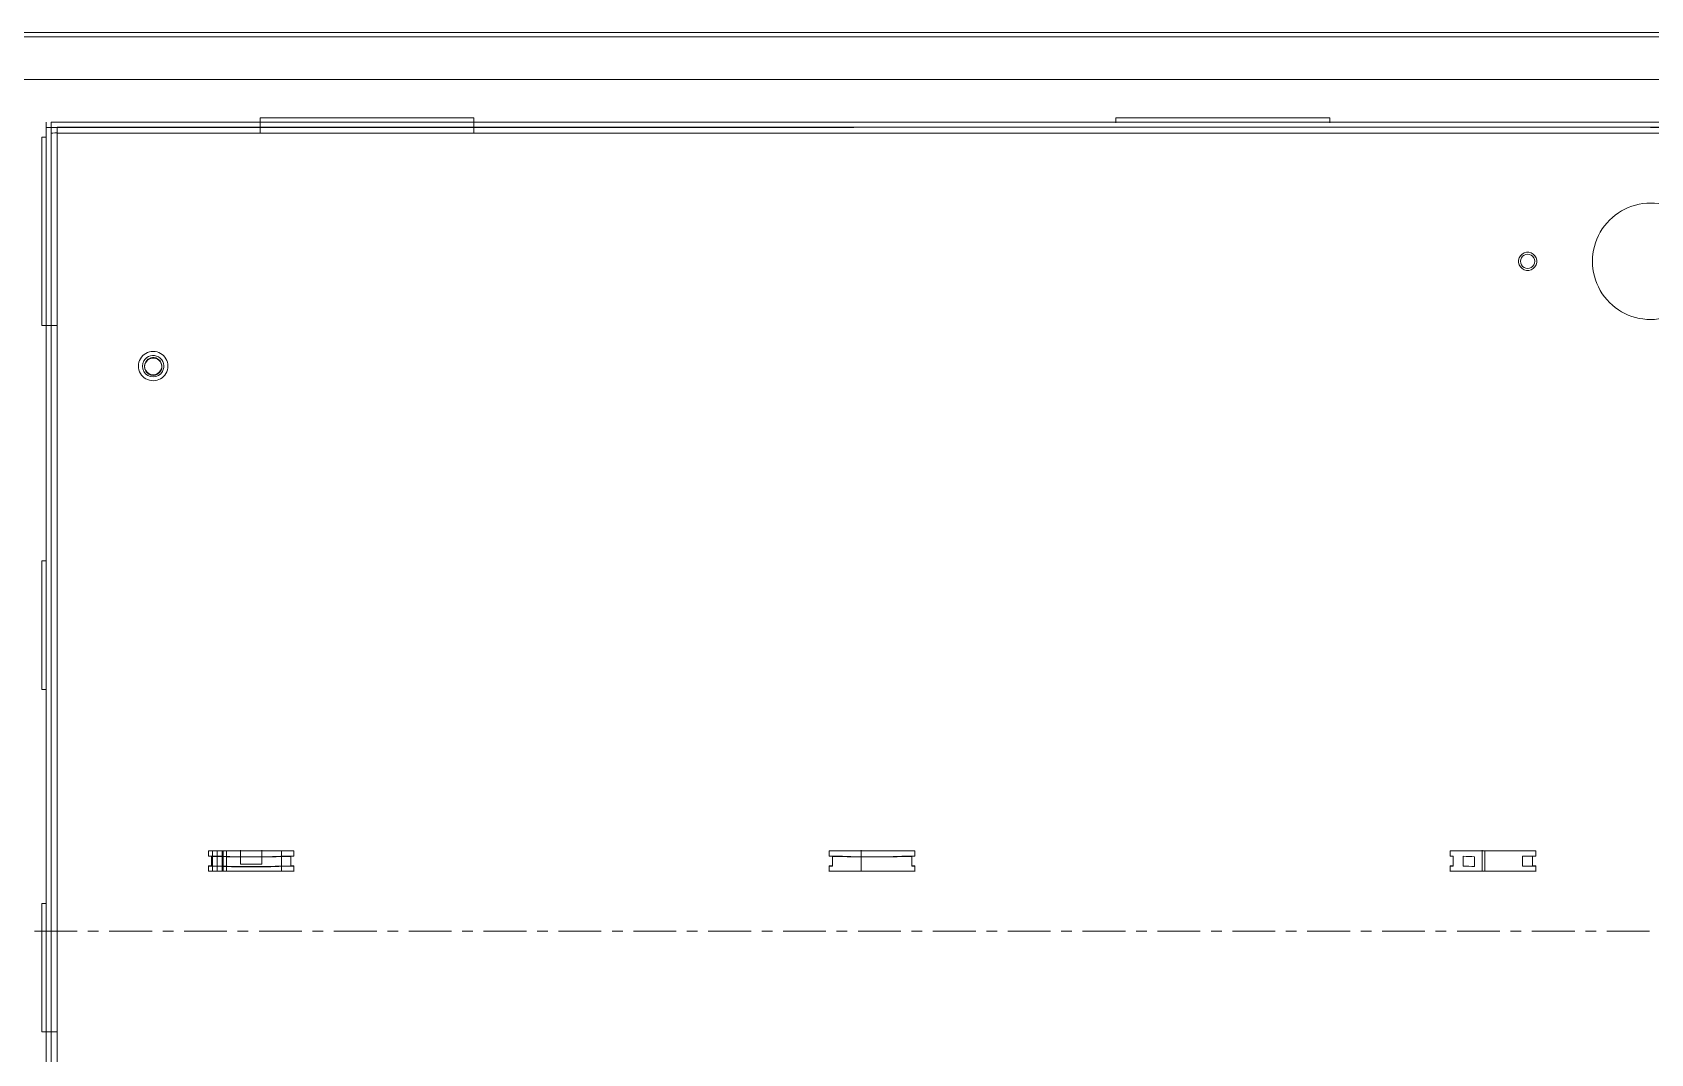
# Model space of a CAD drawing. Header units: inches. Extents: x 3268 to 7018, y 976 to 6708.
# Drawn here: x 5698.21 to 5717.12, y 3509.72 to 3521.65 of the extents above; entities that cross this region are included whole.
import ezdxf

# ---------------------------------------------------------------- set-up
doc = ezdxf.new("R2010")
doc.units = ezdxf.units.IN
doc.header["$MEASUREMENT"] = 0
doc.linetypes.add('Grid Line 1_2_', pattern=[0.875, 0.5, -0.125, 0.125, -0.125])
for name, color, linetype, lineweight in [('G-IMPT', 8, 'Continuous', 9), ('I-WALL', 2, 'Continuous', 9), ('Q-CASE', 31, 'Continuous', 9), ('Q-SPCQ', 91, 'Continuous', 9), ('S-GRID', 1, 'Continuous', 9)]:
    doc.layers.add(name, color=color, linetype=linetype, lineweight=lineweight)

# ---------------------------------------------------------------- blocks, each defined once
blk = doc.blocks.new('Add On Locker for Revit - LKR-2_10_dwg_LKR-2_10-9310973-Overall Retail Plan Opt 2')
at = {"layer": 'G-IMPT', "color": 133}
for p, q in [((-1.969, 15.365), (-1.969, 15.427)), ((-1.969, 15.427), (-1.969, 15.365)), ((-1.969, 15.365), (-1.969, -6.76)), ((35.472, 15.427), (-1.91, 15.427)), ((-1.91, 15.389), (-1.91, 15.365)), ((-1.91, 15.368), (7.47, 15.368)), ((-1.91, -6.76), (-1.91, 15.365)), ((35.405, 15.369), (-1.841, 15.369)), ((-1.841, 15.364), (-1.841, 15.302)), ((0.531, 15.478), (3.031, 15.478)), ((0.531, 15.302), (0.531, 15.478)), ((3.031, 15.478), (3.031, 15.302)), ((10.531, 15.478), (13.031, 15.478)), ((10.531, 15.478), (10.531, 15.422)), ((13.031, 15.422), (13.031, 15.478)), ((16.782, 15.368), (35.472, 15.368)), ((-2.02, 15.254), (-2.02, 13.055)), ((-2.02, 13.055), (-2.02, 15.254)), ((-2.02, 15.254), (-1.967, 15.254)), ((-1.967, 15.254), (-2.02, 15.254)), ((-1.91, 15.3), (-1.91, -6.754)), ((-1.91, -6.754), (-1.91, 15.3)), ((-1.841, -6.751), (-1.841, 15.302)), ((-1.841, 15.302), (35.405, 15.302)), ((16.102, 13.803), (16.102, 13.802)), ((-1.841, 13.055), (-2.02, 13.055)), ((-2.021, 8.802), (-2.021, 10.302)), ((-2.021, 10.302), (-2.021, 8.802)), ((-1.965, 10.302), (-2.021, 10.302)), ((-2.021, 10.302), (-1.965, 10.302)), ((-2.021, 8.802), (-1.965, 8.802)), ((-1.965, 8.802), (-2.021, 8.802)), ((0.927, 6.916), (-0.073, 6.916)), ((-0.073, 6.914), (0.927, 6.914)), ((-0.073, 6.854), (-0.037, 6.854)), ((-0.037, 6.852), (-0.073, 6.852)), ((-0.024, 6.677), (-0.024, 6.914)), ((0.031, 6.677), (0.031, 6.914)), ((0.031, 6.914), (0.031, 6.677)), ((0.031, 6.677), (0.031, 6.914)), ((0.09, 6.914), (0.09, 6.677)), ((0.09, 6.677), (0.09, 6.914)), ((0.1, 6.914), (0.1, 6.677)), ((0.14, 6.914), (0.14, 6.677)), ((0.14, 6.677), (0.14, 6.914)), ((0.781, 6.914), (0.781, 6.677)), ((0.89, 6.854), (0.927, 6.854)), ((0.927, 6.852), (0.89, 6.852)), ((7.183, 6.854), (7.219, 6.854)), ((7.219, 6.852), (7.183, 6.852)), ((8.146, 6.854), (8.183, 6.854)), ((8.183, 6.852), (8.146, 6.852)), ((14.844, 6.677), (14.844, 6.914)), ((15.402, 6.739), (15.402, 6.854)), ((15.439, 6.854), (15.439, 6.916)), ((-0.073, 6.737), (-0.073, 6.739)), ((-0.073, 6.739), (-0.073, 6.677)), ((-0.037, 6.739), (-0.073, 6.739)), ((-0.073, 6.737), (-0.037, 6.737)), ((-0.073, 6.677), (0.927, 6.677)), ((0.927, 6.739), (0.89, 6.739)), ((0.89, 6.737), (0.927, 6.737)), ((7.183, 6.677), (8.183, 6.677)), ((7.556, 6.682), (7.556, 6.759)), ((7.556, 6.743), (7.556, 6.729)), ((14.439, 6.677), (15.439, 6.677)), ((14.812, 6.682), (14.812, 6.759)), ((14.812, 6.743), (14.812, 6.729)), ((-2.021, 4.802), (-2.021, 6.302)), ((-2.021, 6.302), (-2.021, 4.802)), ((-1.965, 6.302), (-2.021, 6.302)), ((-2.021, 6.302), (-1.965, 6.302)), ((-1.841, 4.802), (-2.021, 4.802))]:
    blk.add_line(p, q, dxfattribs=at)
at = {"layer": 'G-IMPT', "color": 133, "flags": 128}
for points in [[(-1.91, 15.365), (-1.925, 15.365), (-1.94, 15.365), (-1.955, 15.365), (-1.969, 15.365)], [(-1.91, 15.427), (-1.91, 15.413), (-1.91, 15.398), (-1.91, 15.383), (-1.91, 15.368)], [(-1.91, 15.3), (-1.91, 15.317), (-1.91, 15.334), (-1.91, 15.351), (-1.91, 15.369)], [(35.405, 15.369), (26.093, 15.369), (16.782, 15.369), (7.47, 15.369), (-1.841, 15.369)], [(-0.073, 6.854), (-0.073, 6.869), (-0.073, 6.885), (-0.073, 6.9), (-0.073, 6.916)], [(-0.073, 6.914), (-0.073, 6.898), (-0.073, 6.883), (-0.073, 6.867), (-0.073, 6.852)], [(-0.073, 6.852), (-0.073, 6.852), (-0.073, 6.853), (-0.073, 6.853), (-0.073, 6.854)], [(-0.037, 6.739), (-0.037, 6.768), (-0.037, 6.796), (-0.037, 6.825), (-0.037, 6.854)], [(-0.037, 6.852), (-0.037, 6.823), (-0.037, 6.794), (-0.037, 6.766), (-0.037, 6.737)], [(0.168, 6.846), (0.135, 6.847), (0.102, 6.848), (0.069, 6.849), (0.036, 6.851)], [(0.08, 6.852), (0.113, 6.851), (0.146, 6.85), (0.179, 6.848), (0.212, 6.847)], [(0.299, 6.846), (0.363, 6.846), (0.427, 6.846), (0.491, 6.846), (0.554, 6.846)], [(0.554, 6.844), (0.491, 6.844), (0.427, 6.844), (0.363, 6.844), (0.299, 6.844)], [(0.301, 6.922), (0.301, 6.867), (0.301, 6.813), (0.301, 6.759)], [(0.551, 6.759), (0.551, 6.813), (0.551, 6.867), (0.551, 6.922)], [(0.642, 6.847), (0.675, 6.848), (0.708, 6.85), (0.741, 6.851), (0.774, 6.852)], [(0.817, 6.851), (0.784, 6.849), (0.751, 6.848), (0.719, 6.847), (0.686, 6.846)], [(0.89, 6.854), (0.89, 6.825), (0.89, 6.796), (0.89, 6.768), (0.89, 6.739)], [(0.89, 6.737), (0.89, 6.766), (0.89, 6.794), (0.89, 6.823), (0.89, 6.852)], [(0.927, 6.916), (0.927, 6.9), (0.927, 6.885), (0.927, 6.869), (0.927, 6.854)], [(0.927, 6.852), (0.927, 6.867), (0.927, 6.883), (0.927, 6.898), (0.927, 6.914)], [(7.183, 6.854), (7.183, 6.869), (7.183, 6.885), (7.183, 6.9), (7.183, 6.916)], [(7.183, 6.916), (7.433, 6.916), (7.683, 6.916), (7.933, 6.916), (8.183, 6.916)], [(8.183, 6.914), (7.933, 6.914), (7.683, 6.914), (7.433, 6.914), (7.183, 6.914)], [(7.183, 6.914), (7.183, 6.898), (7.183, 6.883), (7.183, 6.867), (7.183, 6.852)], [(7.219, 6.739), (7.219, 6.768), (7.219, 6.796), (7.219, 6.825), (7.219, 6.854)], [(7.219, 6.852), (7.219, 6.823), (7.219, 6.794), (7.219, 6.766), (7.219, 6.737)], [(7.424, 6.846), (7.391, 6.847), (7.358, 6.848), (7.325, 6.849), (7.292, 6.851)], [(7.336, 6.852), (7.369, 6.851), (7.402, 6.85), (7.435, 6.848), (7.468, 6.847)], [(7.555, 6.846), (7.619, 6.846), (7.683, 6.846), (7.747, 6.846), (7.81, 6.846)], [(7.81, 6.844), (7.747, 6.844), (7.683, 6.844), (7.619, 6.844), (7.555, 6.844)], [(7.556, 6.759), (7.556, 6.813), (7.556, 6.867), (7.556, 6.922)], [(7.556, 6.906), (7.556, 6.851), (7.556, 6.797), (7.556, 6.743)], [(7.898, 6.847), (7.931, 6.848), (7.964, 6.85), (7.997, 6.851), (8.03, 6.852)], [(8.073, 6.851), (8.04, 6.849), (8.007, 6.848), (7.975, 6.847), (7.942, 6.846)], [(8.146, 6.854), (8.146, 6.825), (8.146, 6.796), (8.146, 6.768), (8.146, 6.739)], [(8.146, 6.737), (8.146, 6.766), (8.146, 6.794), (8.146, 6.823), (8.146, 6.852)], [(8.183, 6.916), (8.183, 6.9), (8.183, 6.885), (8.183, 6.869), (8.183, 6.854)], [(8.183, 6.852), (8.183, 6.867), (8.183, 6.883), (8.183, 6.898), (8.183, 6.914)], [(14.439, 6.854), (14.439, 6.869), (14.439, 6.885), (14.439, 6.9), (14.439, 6.916)], [(14.439, 6.916), (14.689, 6.916), (14.939, 6.916), (15.189, 6.916), (15.439, 6.916)], [(15.439, 6.914), (15.189, 6.914), (14.939, 6.914), (14.689, 6.914), (14.439, 6.914)], [(14.439, 6.914), (14.439, 6.898), (14.439, 6.883), (14.439, 6.867), (14.439, 6.852)], [(14.475, 6.854), (14.466, 6.854), (14.457, 6.854), (14.448, 6.854), (14.439, 6.854)], [(14.439, 6.852), (14.448, 6.852), (14.457, 6.852), (14.466, 6.852), (14.475, 6.852)], [(14.475, 6.739), (14.475, 6.768), (14.475, 6.796), (14.475, 6.825), (14.475, 6.854)], [(14.475, 6.852), (14.475, 6.823), (14.475, 6.794), (14.475, 6.766), (14.475, 6.737)], [(14.724, 6.847), (14.691, 6.848), (14.658, 6.85), (14.625, 6.851), (14.592, 6.852)], [(14.592, 6.852), (14.592, 6.823), (14.592, 6.795), (14.592, 6.766), (14.592, 6.737)], [(14.724, 6.732), (14.724, 6.761), (14.724, 6.79), (14.724, 6.818), (14.724, 6.847)], [(14.812, 6.759), (14.812, 6.813), (14.812, 6.867), (14.812, 6.922)], [(14.812, 6.906), (14.812, 6.851), (14.812, 6.797), (14.812, 6.743)], [(15.286, 6.852), (15.286, 6.823), (15.286, 6.795), (15.286, 6.766), (15.286, 6.737)], [(15.439, 6.854), (15.43, 6.854), (15.421, 6.854), (15.411, 6.854), (15.402, 6.854)], [(15.402, 6.852), (15.411, 6.852), (15.421, 6.852), (15.43, 6.852), (15.439, 6.852)], [(15.402, 6.737), (15.402, 6.766), (15.402, 6.794), (15.402, 6.823), (15.402, 6.852)], [(0.036, 6.736), (0.069, 6.735), (0.102, 6.733), (0.135, 6.732), (0.168, 6.731)], [(0.212, 6.732), (0.179, 6.733), (0.146, 6.735), (0.113, 6.736), (0.08, 6.737)], [(0.554, 6.731), (0.491, 6.731), (0.427, 6.731), (0.363, 6.731), (0.299, 6.731)], [(0.299, 6.729), (0.363, 6.729), (0.427, 6.729), (0.491, 6.729), (0.554, 6.729)], [(0.301, 6.759), (0.363, 6.759), (0.426, 6.759), (0.488, 6.759), (0.551, 6.759)], [(0.774, 6.737), (0.741, 6.736), (0.708, 6.735), (0.675, 6.733), (0.642, 6.732)], [(0.686, 6.731), (0.719, 6.732), (0.751, 6.733), (0.784, 6.735), (0.817, 6.736)], [(0.927, 6.739), (0.927, 6.723), (0.927, 6.708), (0.927, 6.693), (0.927, 6.677)], [(0.927, 6.675), (0.927, 6.69), (0.927, 6.706), (0.927, 6.721), (0.927, 6.737)], [(7.183, 6.677), (7.183, 6.693), (7.183, 6.708), (7.183, 6.723), (7.183, 6.739)], [(7.183, 6.739), (7.192, 6.739), (7.201, 6.739), (7.21, 6.739), (7.219, 6.739)], [(7.219, 6.737), (7.21, 6.737), (7.201, 6.737), (7.192, 6.737), (7.183, 6.737)], [(7.183, 6.737), (7.183, 6.721), (7.183, 6.706), (7.183, 6.69), (7.183, 6.675)], [(7.556, 6.729), (7.556, 6.718), (7.556, 6.706), (7.556, 6.694), (7.556, 6.682)], [(8.146, 6.739), (8.155, 6.739), (8.165, 6.739), (8.174, 6.739), (8.183, 6.739)], [(8.183, 6.737), (8.174, 6.737), (8.165, 6.737), (8.155, 6.737), (8.146, 6.737)], [(8.183, 6.739), (8.183, 6.723), (8.183, 6.708), (8.183, 6.693), (8.183, 6.677)], [(8.183, 6.675), (8.183, 6.69), (8.183, 6.706), (8.183, 6.721), (8.183, 6.737)], [(14.439, 6.677), (14.439, 6.693), (14.439, 6.708), (14.439, 6.723), (14.439, 6.739)], [(14.439, 6.739), (14.448, 6.739), (14.457, 6.739), (14.466, 6.739), (14.475, 6.739)], [(14.475, 6.737), (14.466, 6.737), (14.457, 6.737), (14.448, 6.737), (14.439, 6.737)], [(14.439, 6.737), (14.439, 6.721), (14.439, 6.706), (14.439, 6.69), (14.439, 6.675)], [(14.592, 6.737), (14.625, 6.736), (14.658, 6.735), (14.691, 6.733), (14.724, 6.732)], [(14.812, 6.729), (14.812, 6.718), (14.812, 6.706), (14.812, 6.694), (14.812, 6.682)], [(15.402, 6.739), (15.411, 6.739), (15.421, 6.739), (15.43, 6.739), (15.439, 6.739)], [(15.439, 6.737), (15.43, 6.737), (15.421, 6.737), (15.411, 6.737), (15.402, 6.737)], [(15.439, 6.739), (15.439, 6.723), (15.439, 6.708), (15.439, 6.693), (15.439, 6.677)], [(15.439, 6.675), (15.439, 6.69), (15.439, 6.706), (15.439, 6.721), (15.439, 6.737)]]:
    blk.add_lwpolyline(points, dxfattribs=at)
at = {"layer": 'G-IMPT', "color": 133}
for centre, major_axis, ratio, start_param, end_param in [((-1.841, 15.3), (-0.069, 0), 0.034899, 4.712389, 6.283185), ((16.782, 13.803), (0.68, 0), 0.999391, 1.570796, 4.712389), ((16.782, 13.803), (-0.68, 0), 0.999391, 1.570796, 4.712389), ((15.344, 13.803), (0.107, 0), 0.999391, 2.746553, 5.888146), ((15.344, 13.803), (0.107, 0), 0.999391, 5.888146, 9.029739), ((15.344, 13.803), (-0.083, 0), 0.999391, 4.712389, 7.853982), ((15.344, 13.803), (-0.083, 0), 0.999391, 1.570796, 4.712389), ((-0.718, 12.579), (-0.172, 0), 0.999391, 4.712389, 7.853982), ((-0.718, 12.578), (0.125, 0), 0.999391, 5.757855, 8.899447), ((-0.718, 12.578), (0.101, 0), 0.999391, 5.757855, 8.899447), ((-0.718, 12.571), (0.101, 0), 0.999391, 5.757855, 8.899447), ((-0.718, 12.579), (-0.172, 0), 0.999391, 1.570796, 4.712389), ((-0.718, 12.578), (0.125, 0), 0.999391, 2.616262, 5.757855), ((-0.718, 12.578), (0.101, 0), 0.999391, 2.616262, 5.757855), ((-0.718, 12.571), (0.101, 0), 0.999391, 2.616262, 5.757855), ((-0.037, 6.848), (-0.157, 0), 0.034899, 3.87698, 4.712389), ((-0.037, 6.848), (0.0985, 0), 0.034899, 0.735387, 1.570796), ((0.299, 6.85), (-0.177, 0), 0.034899, 0.735387, 1.570796), ((0.299, 6.85), (0.118, 0), 0.034899, 3.87698, 4.712389), ((0.554, 6.85), (0.118, 0), 0.034899, 4.712389, 5.547798), ((0.554, 6.85), (0.177, 0), 0.034899, 4.712389, 5.547798), ((0.89, 6.848), (0.157, 0), 0.034899, 1.570796, 2.406205), ((0.89, 6.848), (-0.0985, 0), 0.034899, 4.712389, 5.547798), ((7.219, 6.848), (-0.157, 0), 0.034899, 3.87698, 4.712389), ((7.219, 6.848), (0.0985, 0), 0.034899, 0.735387, 1.570796), ((7.555, 6.85), (-0.177, 0), 0.034899, 0.735387, 1.570796), ((7.555, 6.85), (0.118, 0), 0.034899, 3.87698, 4.712389), ((7.81, 6.85), (-0.118, 0), 0.034899, 1.570796, 2.406205), ((7.81, 6.85), (0.177, 0), 0.034899, 4.712389, 5.547798), ((8.146, 6.848), (0.157, 0), 0.034899, 1.570796, 2.406205), ((8.146, 6.848), (0.0985, 0), 0.034899, 1.570796, 2.406205), ((15.402, 6.848), (0.157, 0), 0.034899, 1.570796, 2.406205), ((-0.037, 6.733), (0.157, 0), 0.034899, 0.735387, 1.570796), ((-0.037, 6.733), (0.0985, 0), 0.034899, 0.735387, 1.570796), ((0.299, 6.735), (0.177, 0), 0.034899, 3.87698, 4.712389), ((0.299, 6.735), (0.118, 0), 0.034899, 3.87698, 4.712389), ((0.554, 6.735), (0.118, 0), 0.034899, 4.712389, 5.547798), ((0.554, 6.735), (-0.177, 0), 0.034899, 1.570796, 2.406205), ((0.89, 6.733), (0.157, 0), 0.034899, 1.570796, 2.406205), ((0.89, 6.733), (0.0985, 0), 0.034899, 1.570796, 2.406205), ((15.402, 6.733), (0.157, 0), 0.034899, 1.570796, 2.406205)]:
    blk.add_ellipse(centre, major_axis=major_axis, ratio=ratio, start_param=start_param, end_param=end_param, dxfattribs=at)
blk = doc.blocks.new('Add On Locker for Revit - LKR-2_10_dwg-9310972-Overall Retail Plan Opt 2')
blk.add_blockref('Add On Locker for Revit - LKR-2_10_dwg_LKR-2_10-9310973-Overall Retail Plan Opt 2', (0, 0))
blk = doc.blocks.new('Add On Locker for Revit - Add On Locker for Revit-9310252-Overall Retail Plan Opt 2')
blk.add_blockref('Add On Locker for Revit - LKR-2_10_dwg-9310972-Overall Retail Plan Opt 2', (1.969, -15.427))
blk = doc.blocks.new('Casework 95 - Casework 95-9779236-Overall Retail Plan Opt 2')
at = {"layer": 'Q-CASE', "color": 133}
for p, q in [((5769.938, 3516.598), (5672.188, 3516.598)), ((5672.688, 3516.098), (5769.438, 3516.098))]:
    blk.add_line(p, q, dxfattribs=at)
blk = doc.blocks.new('Arch_5 Points - Units and Amenities_v2022_rvt-1-Overall Retail Plan Opt 2')
at = {"layer": 'I-WALL', "color": 53, "lineweight": 15}
blk.add_line((5659.25, 3521.649), (5759.875, 3521.649), dxfattribs=at)
blk.add_line((5659.25, 3521.649), (5759.875, 3521.649), dxfattribs=at)
at = {"layer": 'Q-CASE', "color": 133, "lineweight": 9}
blk.add_blockref('Casework 95 - Casework 95-9779236-Overall Retail Plan Opt 2', (-11.938, 5), dxfattribs=at)
at = {"layer": 'Q-SPCQ', "color": 133, "lineweight": 9}
blk.add_blockref('Add On Locker for Revit - Add On Locker for Revit-9310252-Overall Retail Plan Opt 2', (5698.373, 3520.598), dxfattribs=at)

msp = doc.modelspace()

# ---------------------------------------------------------------- linework, layer by layer
at = {"layer": 'S-GRID', "linetype": 'Grid Line 1_2_'}
msp.add_line((6493.236, 3511.149), (3967.407, 3511.149), dxfattribs=at)

# ---------------------------------------------------------------- block references
at = {"lineweight": 5}
msp.add_blockref('Arch_5 Points - Units and Amenities_v2022_rvt-1-Overall Retail Plan Opt 2', (0, 0), dxfattribs=at)

doc.saveas('drawing.dxf')
